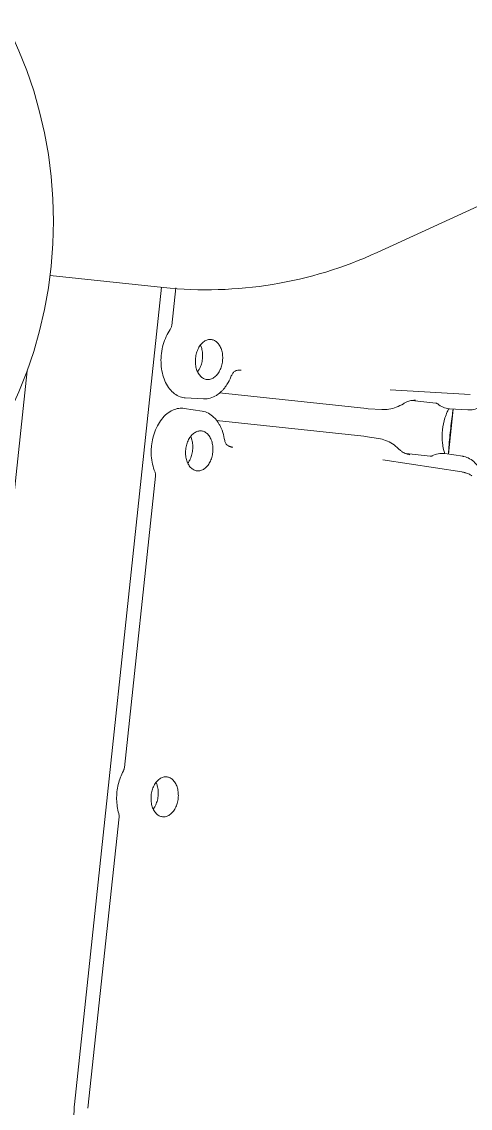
# Model space of a CAD drawing. Header units: millimetres. Extents: x 8265 to 78888, y 1905 to 34251.
# Drawn here: x 38880.5 to 38901.5, y 24240.7 to 24291.5 of the extents above; entities that cross this region are included whole.
import ezdxf

# ---------------------------------------------------------------- set-up
doc = ezdxf.new("R2010")
doc.units = ezdxf.units.MM
doc.layers.add('495_IMPIANTI_001-AM_0', color=6, linetype='Continuous', lineweight=0)

# ---------------------------------------------------------------- blocks, each defined once
blk = doc.blocks.new('gruppo elettrogeno')
at = {"layer": '495_IMPIANTI_001-AM_0'}
for p, q in [((83.011, -242.981), (83.011, -256.694)), ((83.653, -243.093), (83.679, -281.542)), ((89.494, -256.339), (89.508, -276.98)), ((83.011, -259.011), (83.011, -272.72)), ((68.634, -274.426), (68.635, -274.426)), ((72.533, -274.621), (68.791, -274.443)), ((79.563, -274.45), (79.563, -274.45)), ((79.656, -274.459), (79.657, -274.46)), ((71.478, -275.017), (70.341, -275.017)), ((79.859, -274.542), (79.859, -274.542)), ((79.906, -274.575), (79.906, -274.575)), ((68.83, -275.175), (69.681, -275.216)), ((69.504, -275.201), (69.506, -277.326)), ((72.832, -275.585), (73.462, -275.615)), ((73.533, -275.617), (73.462, -275.615)), ((80.457, -275.617), (73.533, -275.617)), ((81.173, -275.975), (82.024, -276.016)), ((81.173, -276.558), (82.024, -276.518)), ((72.832, -276.948), (73.462, -276.918)), ((73.462, -276.918), (73.533, -276.917)), ((73.533, -276.917), (80.457, -276.917)), ((68.83, -277.358), (69.681, -277.318)), ((70.341, -277.517), (71.478, -277.517)), ((72.533, -277.913), (68.791, -278.09)), ((79.859, -277.992), (79.859, -277.992)), ((79.657, -278.074), (79.657, -278.074)), ((83.011, -279.811), (83.011, -281.581)), ((83.584, -281.542), (88.913, -281.542)), ((56.43, -294.606), (73.826, -284.231))]:
    blk.add_line(p, q, dxfattribs=at)
blk.add_circle((109.41, -281.893), 20.5, dxfattribs=at)
blk.add_arc((83.584, -300.592), 19.05, 89.9999, 120.8122, dxfattribs=at)
for points, start_tangent, end_tangent in [([(83.556, -242.18), (83.563, -242.211), (83.63, -242.648), (83.653, -243.093)], (0.211702, -0.977334), (0.00067, -1)), ([(83.019, -256.775), (83.011, -256.694)], (-0.189014, 0.981974), (0, 1)), ([(80.983, -256.912), (80.828, -256.944), (80.674, -257.038), (80.543, -257.187), (80.442, -257.382), (80.379, -257.608), (80.357, -257.852)], (-0.999773, -0.021319), (0, -1)), ([(81.627, -257.852), (81.605, -257.608), (81.542, -257.382), (81.441, -257.187), (81.31, -257.038), (81.156, -256.944), (80.992, -256.912), (80.983, -256.912)], (0, 1), (-0.999773, -0.021319)), ([(83.041, -256.85), (83.019, -256.775)], (-0.386701, 0.922205), (-0.189014, 0.981974)), ([(83.041, -256.85), (83.147, -257.163), (83.212, -257.501), (83.234, -257.851)], (0.386701, -0.922205), (0.000223, -1)), ([(81.458, -257.226), (81.389, -257.372), (81.324, -257.603), (81.302, -257.852)], (-0.501886, -0.864934), (0, -1)), ([(80.357, -257.852), (80.379, -258.095), (80.442, -258.322), (80.543, -258.516), (80.674, -258.666), (80.828, -258.76), (80.983, -258.792)], (0, -1), (0.999773, -0.021319)), ([(80.983, -258.792), (80.992, -258.792), (81.156, -258.76), (81.31, -258.666), (81.441, -258.516), (81.542, -258.322), (81.605, -258.095), (81.627, -257.852)], (0.999773, -0.021319), (0, 1)), ([(81.302, -257.852), (81.324, -258.1), (81.389, -258.332), (81.458, -258.477)], (0, -1), (0.501886, -0.864934)), ([(83.234, -257.851), (83.212, -258.201), (83.147, -258.539), (83.042, -258.853)], (0.000223, -1), (-0.386225, -0.922405)), ([(83.011, -259.011), (83.019, -258.929), (83.02, -258.924)], (0, 1), (0.198666, 0.980067)), ([(83.02, -258.924), (83.042, -258.853)], (0.198666, 0.980067), (0.386225, 0.922405)), ([(83.016, -272.788), (83.011, -272.72)], (-0.155506, 0.987835), (0, 1)), ([(83.057, -272.911), (83.032, -272.853), (83.016, -272.788)], (-0.485259, 0.87437), (-0.155506, 0.987835)), ([(83.057, -272.911), (83.211, -273.26), (83.31, -273.653), (83.349, -274.068)], (0.485259, -0.87437), (0.017437, -0.999848)), ([(81.098, -273.177), (80.943, -273.209), (80.789, -273.303), (80.658, -273.452), (80.557, -273.647), (80.493, -273.873), (80.472, -274.117)], (-0.999773, -0.021319), (0, -1)), ([(81.742, -274.117), (81.72, -273.873), (81.657, -273.647), (81.556, -273.452), (81.424, -273.303), (81.271, -273.209), (81.107, -273.177), (81.098, -273.177)], (0, 1), (-0.999773, -0.021319)), ([(81.573, -273.491), (81.504, -273.637), (81.439, -273.868), (81.417, -274.117)], (-0.501886, -0.864934), (0, -1)), ([(68.831, -275.175), (68.779, -275.172), (68.499, -275.099), (68.233, -274.939), (67.998, -274.699), (67.843, -274.46)], (-0.99894, 0.046036), (-0.477353, 0.878712)), ([(68.312, -274.31), (68.362, -274.338), (68.508, -274.397), (68.634, -274.426)], (0.85353, -0.521043), (0.985573, -0.16925)), ([(68.635, -274.426), (68.687, -274.434), (68.739, -274.44)], (0.985627, -0.168939), (0.996113, -0.088084)), ([(68.739, -274.44), (68.791, -274.443)], (0.996113, -0.088084), (0.998879, -0.047336)), ([(79.563, -274.45), (79.584, -274.452), (79.616, -274.455)], (0.998087, -0.061823), (0.9936, -0.112952)), ([(79.616, -274.455), (79.648, -274.459)], (0.9936, -0.112952), (0.988805, -0.149216)), ([(79.648, -274.459), (79.68, -274.465)], (0.988805, -0.149216), (0.981535, -0.191284)), ([(79.68, -274.465), (79.713, -274.472), (79.745, -274.481)], (0.981535, -0.191284), (0.954874, -0.297012)), ([(79.745, -274.481), (79.775, -274.491), (79.83, -274.519), (79.859, -274.542)], (0.954874, -0.297012), (0.70745, -0.706764)), ([(80.472, -274.117), (80.493, -274.36), (80.557, -274.587), (80.658, -274.781), (80.789, -274.931), (80.943, -275.025), (81.098, -275.057)], (0, -1), (0.999773, -0.021319)), ([(81.098, -275.057), (81.107, -275.057), (81.271, -275.025), (81.424, -274.931), (81.556, -274.781), (81.657, -274.587), (81.72, -274.36), (81.742, -274.117)], (0.999773, -0.021319), (0, 1)), ([(81.417, -274.117), (81.439, -274.365), (81.504, -274.597), (81.573, -274.742)], (0, -1), (0.501886, -0.864934)), ([(83.349, -274.117), (83.325, -274.485), (83.239, -274.885), (83.097, -275.247), (82.904, -275.555), (82.671, -275.792), (82.408, -275.948), (82.129, -276.014), (82.024, -276.016)], (0.000133, -1), (-0.998854, 0.047853)), ([(83.349, -274.068), (83.349, -274.117)], (0.017437, -0.999848), (0.000133, -1)), ([(70.298, -275.024), (70.341, -275.017)], (0.951598, 0.307345), (1, 0)), ([(71.299, -274.988), (71.466, -275.012), (71.664, -275.086), (71.787, -275.158)], (0.998896, -0.046969), (0.82861, -0.559826)), ([(79.859, -274.542), (79.906, -274.597)], (0.708248, -0.705963), (0.586571, -0.809898)), ([(79.906, -274.597), (79.975, -274.722)], (0.586571, -0.809898), (0.382865, -0.923804)), ([(79.975, -274.722), (80.006, -274.811)], (0.382865, -0.923804), (0.269377, -0.963035)), ([(80.214, -275.311), (80.149, -275.189), (80.006, -274.811)], (-0.504518, 0.863401), (-0.269311, 0.963053)), ([(69.51, -277.326), (69.524, -276.976), (69.531, -276.536), (69.531, -276.095), (69.523, -275.65), (69.504, -275.201)], (0.049156, 0.998791), (-0.057886, 0.998323)), ([(70.257, -275.044), (69.986, -275.176), (69.701, -275.216), (69.681, -275.216)], (-0.827565, -0.56137), (-0.99886, 0.047731)), ([(69.712, -277.331), (69.772, -277.167), (69.849, -276.872), (69.905, -276.305), (69.84, -275.691), (69.758, -275.396), (69.687, -275.213)], (0.375431, 0.92685), (-0.402216, 0.915545)), ([(70.257, -275.044), (70.298, -275.024)], (0.827565, 0.56137), (0.951598, 0.307345)), ([(71.787, -275.158), (71.851, -275.205)], (0.82861, -0.559826), (0.790104, -0.612973)), ([(72.832, -275.585), (72.495, -275.532), (72.165, -275.405), (71.851, -275.205)], (-0.998879, 0.047336), (-0.790104, 0.612973)), ([(80.266, -275.393), (80.214, -275.311)], (-0.550488, 0.834843), (-0.504518, 0.863401)), ([(80.348, -275.508), (80.266, -275.393)], (-0.619341, 0.785122), (-0.550488, 0.834843)), ([(80.382, -275.549), (80.348, -275.508)], (-0.645592, 0.763682), (-0.619341, 0.785122)), ([(80.393, -275.563), (80.382, -275.549)], (-0.654327, 0.756211), (-0.645592, 0.763682)), ([(80.5, -275.674), (80.393, -275.563)], (-0.731881, 0.681433), (-0.654327, 0.756211)), ([(81.174, -275.975), (81.164, -275.975), (80.869, -275.91), (80.592, -275.751), (80.5, -275.674)], (-0.998902, 0.046849), (-0.731881, 0.681433)), ([(82.024, -276.518), (82.129, -276.519), (82.408, -276.586), (82.671, -276.742), (82.905, -276.979), (83.097, -277.287), (83.24, -277.649), (83.325, -278.049), (83.349, -278.467), (83.31, -278.882), (83.211, -279.275), (83.057, -279.624)], (0.998854, 0.047852), (-0.485875, -0.874028)), ([(71.851, -277.329), (72.165, -277.129), (72.495, -277.001), (72.832, -276.948)], (0.790104, 0.612973), (0.998879, 0.047336)), ([(80.266, -277.14), (80.346, -277.028)], (0.550552, 0.834801), (0.617403, 0.786647)), ([(80.346, -277.028), (80.382, -276.984)], (0.617403, 0.786647), (0.645473, 0.763783)), ([(80.382, -276.984), (80.393, -276.971)], (0.645473, 0.763783), (0.654278, 0.756255)), ([(80.393, -276.971), (80.5, -276.86)], (0.654278, 0.756255), (0.731659, 0.68167)), ([(80.5, -276.86), (80.507, -276.854)], (0.731659, 0.68167), (0.736451, 0.676491)), ([(80.507, -276.854), (80.586, -276.786), (80.861, -276.627), (81.154, -276.559), (81.174, -276.558)], (0.736451, 0.676491), (0.99892, 0.04647)), ([(67.843, -278.073), (67.995, -277.838), (68.228, -277.599), (68.491, -277.438), (68.77, -277.363), (68.831, -277.358)], (0.47775, 0.878496), (0.99894, 0.046029)), ([(69.681, -277.318), (69.701, -277.317), (69.986, -277.357), (70.257, -277.489)], (0.99886, 0.047731), (0.827565, -0.56137)), ([(70.298, -277.51), (70.257, -277.489)], (-0.951598, 0.307345), (-0.827565, 0.56137)), ([(70.341, -277.517), (70.298, -277.51)], (-1, 0), (-0.951598, 0.307345)), ([(71.787, -277.375), (71.664, -277.447), (71.466, -277.521), (71.299, -277.546)], (-0.828609, -0.559828), (-0.998896, -0.046967)), ([(71.851, -277.329), (71.787, -277.375)], (-0.790104, -0.612973), (-0.828609, -0.559828)), ([(80.006, -277.722), (80.148, -277.346), (80.214, -277.222)], (0.269311, 0.963053), (0.504511, 0.863405)), ([(80.214, -277.222), (80.266, -277.14)], (0.504511, 0.863405), (0.550552, 0.834801)), ([(81.098, -277.477), (80.943, -277.509), (80.789, -277.603), (80.658, -277.752), (80.557, -277.947), (80.493, -278.173), (80.472, -278.417)], (-0.999773, -0.021319), (0, -1)), ([(81.742, -278.417), (81.72, -278.173), (81.657, -277.947), (81.556, -277.752), (81.424, -277.603), (81.271, -277.509), (81.107, -277.477), (81.098, -277.477)], (0, 1), (-0.999773, -0.021319)), ([(79.755, -278.05), (79.68, -278.069), (79.641, -278.076)], (-0.947892, -0.318592), (-0.989901, -0.141759)), ([(79.859, -277.992), (79.822, -278.02), (79.755, -278.05)], (-0.705891, -0.70832), (-0.947892, -0.318592)), ([(79.909, -277.933), (79.859, -277.992)], (-0.579403, -0.815041), (-0.708313, -0.705898)), ([(79.977, -277.806), (79.909, -277.933)], (-0.376095, -0.926581), (-0.579403, -0.815041)), ([(80.006, -277.722), (79.977, -277.806)], (-0.269398, -0.963029), (-0.376095, -0.926581)), ([(81.573, -277.791), (81.504, -277.937), (81.439, -278.168), (81.417, -278.417)], (-0.501886, -0.864934), (0, -1)), ([(79.6, -278.08), (79.563, -278.083)], (-0.995238, -0.097479), (-0.998124, -0.061227)), ([(79.641, -278.076), (79.603, -278.08), (79.6, -278.08)], (-0.989901, -0.141759), (-0.995238, -0.097479)), ([(80.472, -278.417), (80.493, -278.66), (80.557, -278.887), (80.658, -279.081), (80.789, -279.231), (80.943, -279.325), (81.098, -279.357)], (0, -1), (0.999773, -0.021319)), ([(81.098, -279.357), (81.107, -279.357), (81.271, -279.325), (81.424, -279.231), (81.556, -279.081), (81.657, -278.887), (81.72, -278.66), (81.742, -278.417)], (0.999773, -0.021319), (0, 1)), ([(81.417, -278.417), (81.439, -278.665), (81.504, -278.897), (81.573, -279.042)], (0, -1), (0.501886, -0.864934)), ([(83.011, -279.811), (83.016, -279.744), (83.032, -279.681)], (0, 1), (0.316662, 0.948538)), ([(83.032, -279.681), (83.057, -279.624)], (0.316662, 0.948538), (0.485875, 0.874028))]:
    blk.add_spline(points, degree=3, dxfattribs=dict(at, start_tangent=start_tangent, end_tangent=end_tangent))

msp = doc.modelspace()

# ---------------------------------------------------------------- block references
at = {"layer": '495_IMPIANTI_001-AM_0', "linetype": 'Continuous', "rotation": 173.8923967405046}
msp.add_blockref('gruppo elettrogeno', (38940.311, 23990.259), dxfattribs=at)

doc.saveas('drawing.dxf')
